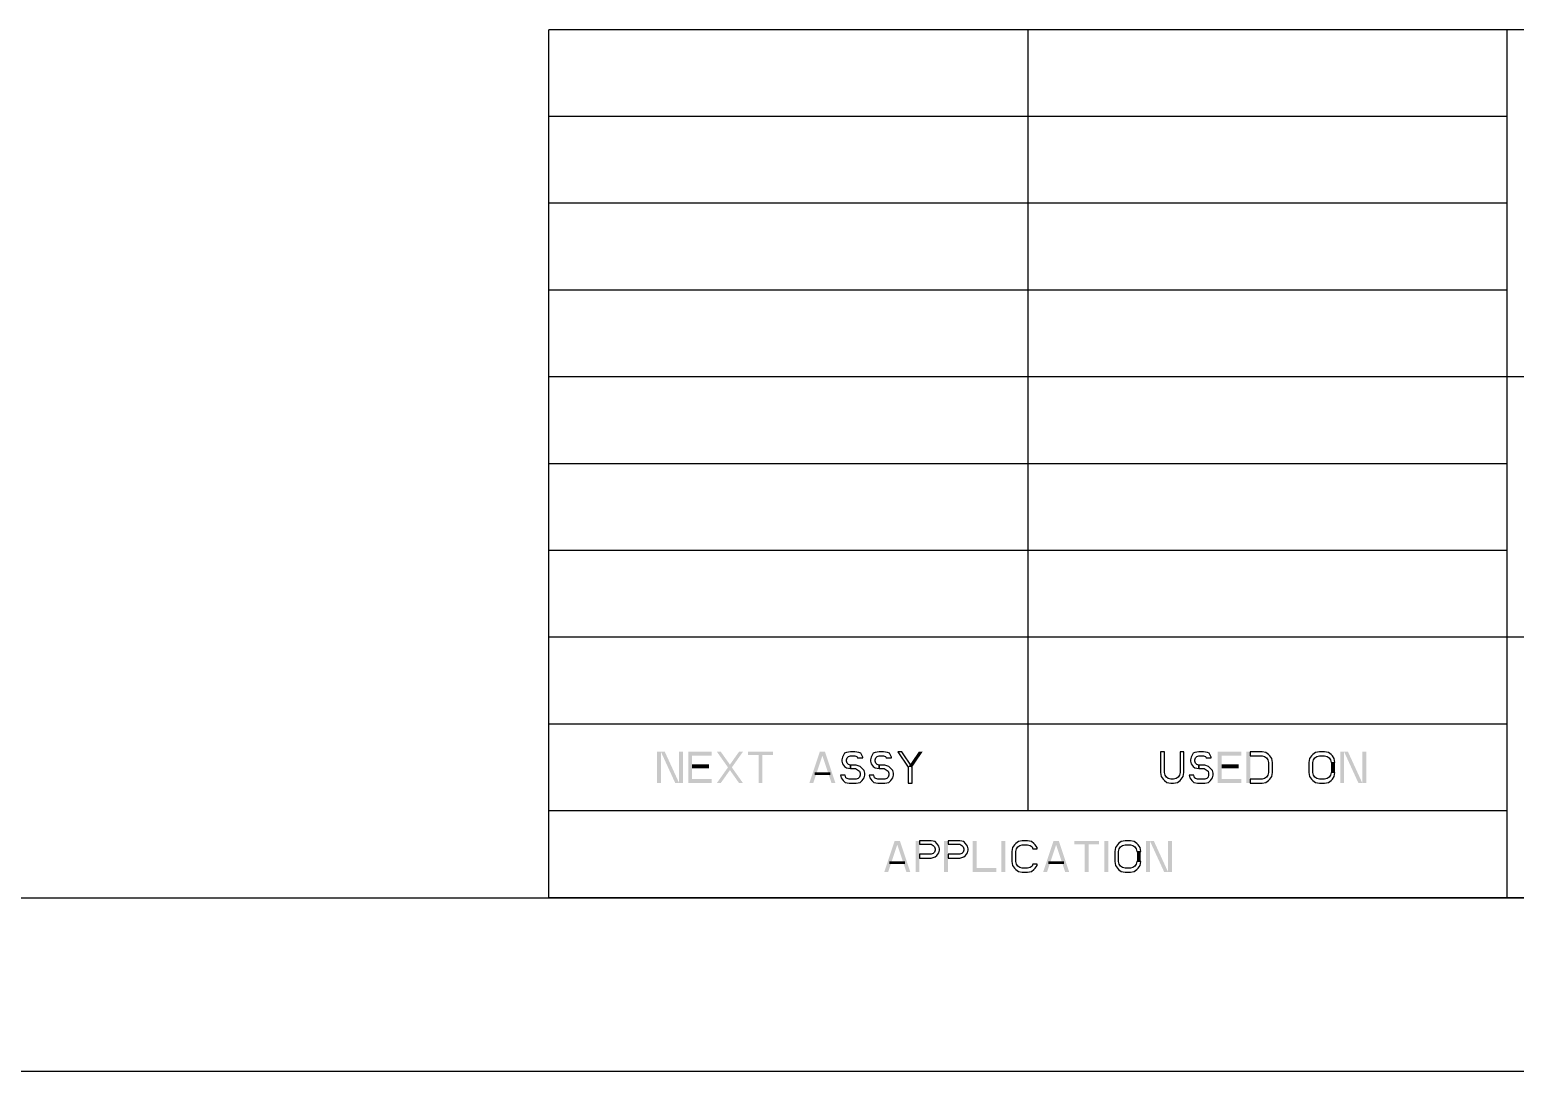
# Model space of a CAD drawing. Extents: x 0 to 34, y 0 to 22.
# Drawn here: x 18.585 to 22.863, y 0 to 3 of the extents above; entities that cross this region are included whole.
import ezdxf

# ---------------------------------------------------------------- set-up
doc = ezdxf.new("R2010")
doc.units = 0
doc.header["$LTSCALE"] = 1.87
doc.header["$MEASUREMENT"] = 0
doc.layers.get('0').update_dxf_attribs({"linetype": 'CONTINUOUS'})

msp = doc.modelspace()

# ---------------------------------------------------------------- linework, layer by layer
at = {"color": 7, "linetype": 'Continuous'}
for p, q in [((32.96, 3), (20.08, 3)), ((20.08, 0.5), (20.08, 3)), ((21.46, 0.75), (21.46, 3)), ((22.84, 0.5), (22.84, 3)), ((22.84, 2.75), (20.08, 2.75)), ((22.84, 2.5), (20.08, 2.5)), ((22.84, 2.25), (20.08, 2.25)), ((27.84, 2), (20.08, 2)), ((22.84, 1.75), (20.08, 1.75)), ((22.84, 1.5), (20.08, 1.5)), ((25.34, 1.25), (20.08, 1.25)), ((22.84, 1), (20.08, 1)), ((22.84, 0.75), (20.08, 0.75)), ((1.06, 0.5), (32.96, 0.5)), ((32.96, 0.5), (20.08, 0.5)), ((0, 0), (34, 0))]:
    msp.add_line(p, q, dxfattribs=at)
at = {"color": 2, "linetype": 'Continuous'}
for points in [[(20.98401, 0.90308), (20.98401, 0.905), (20.97839, 0.91649), (20.97276, 0.9184), (20.96151, 0.92032), (20.94839, 0.92032), (20.93714, 0.9184), (20.93151, 0.91649), (20.92589, 0.905), (20.92401, 0.89734), (20.92401, 0.89351), (20.92589, 0.88585), (20.93151, 0.87819), (20.93714, 0.87436), (20.94839, 0.87245), (20.94839, 0.88202), (20.94276, 0.88393), (20.93901, 0.88776), (20.93714, 0.89351), (20.93714, 0.89734), (20.93901, 0.90308), (20.94276, 0.90691), (20.94839, 0.90883), (20.96151, 0.90883), (20.96714, 0.90691), (20.96901, 0.90308), (20.98401, 0.90308)], [(21.06651, 0.90308), (21.06651, 0.905), (21.06089, 0.91649), (21.05526, 0.9184), (21.04401, 0.92032), (21.03089, 0.92032), (21.01964, 0.9184), (21.01401, 0.91649), (21.00839, 0.905), (21.00651, 0.89734), (21.00651, 0.89351), (21.00839, 0.88585), (21.01401, 0.87819), (21.01964, 0.87436), (21.03089, 0.87245), (21.03089, 0.88202), (21.02526, 0.88393), (21.02151, 0.88776), (21.01964, 0.89351), (21.01964, 0.89734), (21.02151, 0.90308), (21.02526, 0.90691), (21.03089, 0.90883), (21.04401, 0.90883), (21.04964, 0.90691), (21.05151, 0.90308), (21.06651, 0.90308)], [(21.08526, 0.92032), (21.11526, 0.87627), (21.11526, 0.83032), (21.12651, 0.83032), (21.12651, 0.87627), (21.09651, 0.92032), (21.08526, 0.92032)], [(21.84148, 0.92032), (21.84148, 0.86096), (21.84336, 0.84947), (21.84898, 0.84181), (21.85273, 0.83798), (21.86023, 0.83223), (21.87148, 0.83032), (21.87898, 0.83032), (21.89023, 0.83223), (21.89773, 0.83798), (21.90148, 0.84181), (21.90711, 0.84947), (21.90898, 0.86096), (21.90898, 0.92032), (21.89773, 0.92032), (21.89773, 0.86096), (21.89586, 0.8533), (21.89211, 0.84755), (21.88648, 0.84372), (21.87898, 0.84181), (21.87148, 0.84181), (21.86398, 0.84372), (21.85836, 0.84755), (21.85461, 0.8533), (21.85273, 0.86096), (21.85273, 0.92032), (21.84148, 0.92032)], [(21.98773, 0.90308), (21.98773, 0.905), (21.98211, 0.91649), (21.97648, 0.9184), (21.96523, 0.92032), (21.95211, 0.92032), (21.94086, 0.9184), (21.93523, 0.91649), (21.92961, 0.905), (21.92773, 0.89734), (21.92773, 0.89351), (21.92961, 0.88585), (21.93523, 0.87819), (21.94086, 0.87436), (21.95211, 0.87245), (21.95211, 0.88202), (21.94648, 0.88393), (21.94273, 0.88776), (21.94086, 0.89351), (21.94086, 0.89734), (21.94273, 0.90308), (21.94648, 0.90691), (21.95211, 0.90883), (21.96523, 0.90883), (21.97086, 0.90691), (21.97273, 0.90308), (21.98773, 0.90308)], [(22.10023, 0.83032), (22.13398, 0.83032), (22.14523, 0.83223), (22.15273, 0.83798), (22.15648, 0.84181), (22.16211, 0.84947), (22.16398, 0.86096), (22.16398, 0.88968), (22.16211, 0.90117), (22.15648, 0.90883), (22.15273, 0.91266), (22.14523, 0.9184), (22.13398, 0.92032), (22.10023, 0.92032), (22.10023, 0.90883), (22.13398, 0.90883), (22.14148, 0.90691), (22.14711, 0.90308), (22.15086, 0.89734), (22.15273, 0.88968), (22.15273, 0.86096), (22.15086, 0.8533), (22.14711, 0.84755), (22.14148, 0.84372), (22.13398, 0.84181), (22.10023, 0.84181), (22.10023, 0.83032)], [(22.34398, 0.88968), (22.34211, 0.90117), (22.33648, 0.90883), (22.33273, 0.91266), (22.32523, 0.9184), (22.31398, 0.92032), (22.29898, 0.92032), (22.28773, 0.9184), (22.28023, 0.91266), (22.27648, 0.90883), (22.27086, 0.90117), (22.26898, 0.88968), (22.26898, 0.86096), (22.27086, 0.84947), (22.27648, 0.84181), (22.28023, 0.83798), (22.28773, 0.83223), (22.29898, 0.83032), (22.31398, 0.83032), (22.32523, 0.83223), (22.33273, 0.83798), (22.33648, 0.84181), (22.34211, 0.84947), (22.34398, 0.86096), (22.33273, 0.86096), (22.33086, 0.8533), (22.32711, 0.84755), (22.32148, 0.84372), (22.31398, 0.84181), (22.29898, 0.84181), (22.29148, 0.84372), (22.28586, 0.84755), (22.28211, 0.8533), (22.28023, 0.86096), (22.28023, 0.88968), (22.28211, 0.89734), (22.28586, 0.90308), (22.29148, 0.90691), (22.29898, 0.90883), (22.31398, 0.90883), (22.32148, 0.90691), (22.32711, 0.90308), (22.33086, 0.89734), (22.33273, 0.88968), (22.34398, 0.88968)], [(20.94839, 0.87245), (20.96339, 0.87245), (20.96901, 0.86862), (20.97464, 0.86479), (20.97651, 0.85904), (20.97651, 0.8533), (20.97464, 0.84755), (20.97089, 0.84372), (20.96526, 0.84181), (20.94464, 0.84181), (20.93901, 0.84372), (20.93526, 0.84564), (20.93339, 0.8533), (20.92026, 0.8533), (20.92214, 0.84564), (20.92776, 0.83798), (20.93339, 0.83223), (20.94464, 0.83032), (20.96526, 0.83032), (20.97651, 0.83223), (20.98214, 0.83798), (20.98776, 0.84564), (20.98964, 0.8533), (20.98964, 0.85904), (20.98776, 0.8667), (20.98026, 0.87436), (20.97651, 0.87819), (20.96526, 0.88202), (20.94839, 0.88202), (20.94839, 0.87245)], [(21.03089, 0.87245), (21.04589, 0.87245), (21.05151, 0.86862), (21.05714, 0.86479), (21.05901, 0.85904), (21.05901, 0.8533), (21.05714, 0.84755), (21.05339, 0.84372), (21.04776, 0.84181), (21.02714, 0.84181), (21.02151, 0.84372), (21.01776, 0.84564), (21.01589, 0.8533), (21.00276, 0.8533), (21.00464, 0.84564), (21.01026, 0.83798), (21.01589, 0.83223), (21.02714, 0.83032), (21.04776, 0.83032), (21.05901, 0.83223), (21.06464, 0.83798), (21.07026, 0.84564), (21.07214, 0.8533), (21.07214, 0.85904), (21.07026, 0.8667), (21.06276, 0.87436), (21.05901, 0.87819), (21.04776, 0.88202), (21.03089, 0.88202), (21.03089, 0.87245)], [(21.95211, 0.87245), (21.96711, 0.87245), (21.97273, 0.86862), (21.97836, 0.86479), (21.98023, 0.85904), (21.98023, 0.8533), (21.97836, 0.84755), (21.97461, 0.84372), (21.96898, 0.84181), (21.94836, 0.84181), (21.94273, 0.84372), (21.93898, 0.84564), (21.93711, 0.8533), (21.92398, 0.8533), (21.92586, 0.84564), (21.93148, 0.83798), (21.93711, 0.83223), (21.94836, 0.83032), (21.96898, 0.83032), (21.98023, 0.83223), (21.98586, 0.83798), (21.99148, 0.84564), (21.99336, 0.8533), (21.99336, 0.85904), (21.99148, 0.8667), (21.98398, 0.87436), (21.98023, 0.87819), (21.96898, 0.88202), (21.95211, 0.88202), (21.95211, 0.87245)], [(21.14722, 0.66369), (21.14722, 0.65411), (21.18097, 0.65411), (21.1866, 0.65028), (21.19035, 0.64645), (21.19222, 0.64071), (21.19222, 0.63688), (21.19035, 0.63113), (21.1866, 0.6273), (21.18097, 0.62539), (21.14722, 0.62539), (21.14722, 0.6139), (21.18097, 0.6139), (21.19222, 0.61773), (21.19785, 0.62156), (21.20347, 0.62922), (21.20535, 0.63688), (21.20535, 0.64071), (21.20347, 0.64837), (21.19785, 0.65603), (21.19222, 0.66177), (21.18097, 0.66369), (21.14722, 0.66369)], [(21.22972, 0.66369), (21.22972, 0.65411), (21.26347, 0.65411), (21.2691, 0.65028), (21.27285, 0.64645), (21.27472, 0.64071), (21.27472, 0.63688), (21.27285, 0.63113), (21.2691, 0.6273), (21.26347, 0.62539), (21.22972, 0.62539), (21.22972, 0.6139), (21.26347, 0.6139), (21.27472, 0.61773), (21.28035, 0.62156), (21.28597, 0.62922), (21.28785, 0.63688), (21.28785, 0.64071), (21.28597, 0.64837), (21.28035, 0.65603), (21.27472, 0.66177), (21.26347, 0.66369), (21.22972, 0.66369)], [(21.4866, 0.64071), (21.4866, 0.64454), (21.48097, 0.6522), (21.47722, 0.65603), (21.46972, 0.66177), (21.45847, 0.66369), (21.44347, 0.66369), (21.43222, 0.66177), (21.42472, 0.65603), (21.42097, 0.6522), (21.41535, 0.64454), (21.41347, 0.63305), (21.41347, 0.60433), (21.41535, 0.59284), (21.42097, 0.58518), (21.42472, 0.58135), (21.43222, 0.5756), (21.44347, 0.57369), (21.45847, 0.57369), (21.46972, 0.5756), (21.47722, 0.58135), (21.48097, 0.58518), (21.4866, 0.59284), (21.4866, 0.59667), (21.47347, 0.59667), (21.4716, 0.59092), (21.46597, 0.58709), (21.45847, 0.58518), (21.44347, 0.58518), (21.43597, 0.58709), (21.43035, 0.59092), (21.4266, 0.59667), (21.42472, 0.60433), (21.42472, 0.63305), (21.4266, 0.64071), (21.43035, 0.64645), (21.43597, 0.65028), (21.44347, 0.6522), (21.45847, 0.6522), (21.46597, 0.65028), (21.4716, 0.64645), (21.47347, 0.64071), (21.4866, 0.64071)], [(21.78472, 0.63305), (21.78285, 0.64454), (21.77722, 0.6522), (21.77347, 0.65603), (21.76597, 0.66177), (21.75472, 0.66369), (21.73972, 0.66369), (21.72847, 0.66177), (21.72097, 0.65603), (21.71722, 0.6522), (21.7116, 0.64454), (21.70972, 0.63305), (21.70972, 0.60433), (21.7116, 0.59284), (21.71722, 0.58518), (21.72097, 0.58135), (21.72847, 0.5756), (21.73972, 0.57369), (21.75472, 0.57369), (21.76597, 0.5756), (21.77347, 0.58135), (21.77722, 0.58518), (21.78285, 0.59284), (21.78472, 0.60433), (21.77347, 0.60433), (21.7716, 0.59667), (21.76785, 0.59092), (21.76222, 0.58709), (21.75472, 0.58518), (21.73972, 0.58518), (21.73222, 0.58709), (21.7266, 0.59092), (21.72285, 0.59667), (21.72097, 0.60433), (21.72097, 0.63305), (21.72285, 0.64071), (21.7266, 0.64645), (21.73222, 0.65028), (21.73972, 0.6522), (21.75472, 0.6522), (21.76222, 0.65028), (21.76785, 0.64645), (21.7716, 0.64071), (21.77347, 0.63305), (21.78472, 0.63305)]]:
    msp.add_lwpolyline(points, close=True, dxfattribs=at)
for points in [[(20.39151, 0.92032), (20.39151, 0.83032), (20.40276, 0.92032), (20.40276, 0.83032)], [(20.40276, 0.92032), (20.44401, 0.83032), (20.41401, 0.92032), (20.45526, 0.83032)], [(20.45526, 0.92032), (20.45526, 0.83032), (20.46651, 0.92032), (20.46651, 0.83032)], [(20.48151, 0.92032), (20.48151, 0.83032), (20.49276, 0.92032), (20.49276, 0.83032)], [(20.49276, 0.92032), (20.49276, 0.90883), (20.54901, 0.92032), (20.54901, 0.90883)], [(20.56401, 0.92032), (20.62776, 0.83032), (20.57526, 0.92032), (20.63901, 0.83032)], [(20.62776, 0.92032), (20.56401, 0.83032), (20.63901, 0.92032), (20.57526, 0.83032)], [(20.65401, 0.92032), (20.65401, 0.91074), (20.72526, 0.92032), (20.72526, 0.91074)], [(20.68401, 0.91074), (20.68401, 0.83032), (20.69526, 0.91074), (20.69526, 0.83032)], [(20.83026, 0.83032), (20.86026, 0.92032), (20.84151, 0.83032), (20.87151, 0.92032)], [(20.89401, 0.83032), (20.90526, 0.83032), (20.86401, 0.92032), (20.87526, 0.92032)], [(21.14526, 0.92032), (21.11526, 0.87627), (21.15651, 0.92032), (21.12651, 0.87627)], [(22.00648, 0.92032), (22.00648, 0.83032), (22.01773, 0.92032), (22.01773, 0.83032)], [(22.01773, 0.92032), (22.01773, 0.90883), (22.07398, 0.92032), (22.07398, 0.90883)], [(22.08898, 0.92032), (22.08898, 0.83032), (22.10023, 0.92032), (22.10023, 0.83032)], [(22.35898, 0.92032), (22.35898, 0.83032), (22.37023, 0.92032), (22.37023, 0.83032)], [(22.37023, 0.92032), (22.41148, 0.83032), (22.38148, 0.92032), (22.42273, 0.83032)], [(22.42273, 0.92032), (22.42273, 0.83032), (22.43398, 0.92032), (22.43398, 0.83032)], [(20.49276, 0.88393), (20.49276, 0.87245), (20.54151, 0.88393), (20.54151, 0.87245)], [(20.84526, 0.86096), (20.84526, 0.8533), (20.89026, 0.86096), (20.89026, 0.8533)], [(22.01773, 0.88393), (22.01773, 0.87245), (22.06648, 0.88393), (22.06648, 0.87245)], [(22.34398, 0.88968), (22.33273, 0.88968), (22.34398, 0.86096), (22.33273, 0.86096)], [(20.49276, 0.84181), (20.49276, 0.83032), (20.54901, 0.84181), (20.54901, 0.83032)], [(22.01773, 0.84181), (22.01773, 0.83032), (22.07398, 0.84181), (22.07398, 0.83032)], [(21.04597, 0.57369), (21.07597, 0.66369), (21.05722, 0.57369), (21.08722, 0.66369)], [(21.10972, 0.57369), (21.12097, 0.57369), (21.07972, 0.66369), (21.09097, 0.66369)], [(21.13597, 0.66369), (21.13597, 0.57369), (21.14722, 0.66369), (21.14722, 0.57369)], [(21.21847, 0.66369), (21.21847, 0.57369), (21.22972, 0.66369), (21.22972, 0.57369)], [(21.30097, 0.66369), (21.30097, 0.57369), (21.31222, 0.66369), (21.31222, 0.57369)], [(21.38347, 0.66369), (21.38347, 0.57369), (21.39472, 0.66369), (21.39472, 0.57369)], [(21.50347, 0.57369), (21.53347, 0.66369), (21.51472, 0.57369), (21.54472, 0.66369)], [(21.56722, 0.57369), (21.57847, 0.57369), (21.53722, 0.66369), (21.54847, 0.66369)], [(21.59347, 0.66369), (21.59347, 0.65411), (21.66472, 0.66369), (21.66472, 0.65411)], [(21.62347, 0.65411), (21.62347, 0.57369), (21.63472, 0.65411), (21.63472, 0.57369)], [(21.67972, 0.66369), (21.67972, 0.57369), (21.69097, 0.66369), (21.69097, 0.57369)], [(21.79972, 0.66369), (21.79972, 0.57369), (21.81097, 0.66369), (21.81097, 0.57369)], [(21.81097, 0.66369), (21.85222, 0.57369), (21.82222, 0.66369), (21.86347, 0.57369)], [(21.86347, 0.66369), (21.86347, 0.57369), (21.87472, 0.66369), (21.87472, 0.57369)], [(21.06097, 0.60433), (21.06097, 0.59667), (21.10597, 0.60433), (21.10597, 0.59667)], [(21.51847, 0.60433), (21.51847, 0.59667), (21.56347, 0.60433), (21.56347, 0.59667)], [(21.78472, 0.63305), (21.77347, 0.63305), (21.78472, 0.60433), (21.77347, 0.60433)], [(21.31222, 0.58518), (21.31222, 0.57369), (21.36847, 0.58518), (21.36847, 0.57369)]]:
    msp.add_solid(points, dxfattribs=at)

doc.saveas('drawing.dxf')
